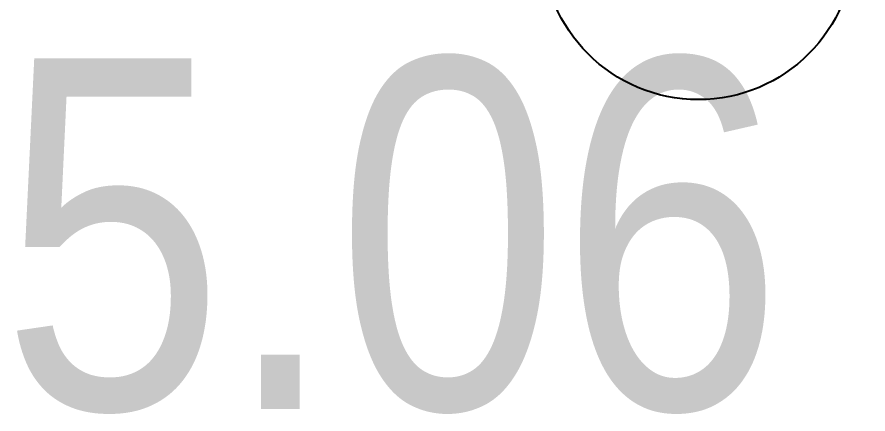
# Model space of a CAD drawing. Header units: millimetres. Extents: x -92759 to 184353, y -15225 to 86714.
# Drawn here: x -72848 to -72302, y 62564 to 62819 of the extents above; entities that cross this region are included whole.
import ezdxf

# ---------------------------------------------------------------- set-up
doc = ezdxf.new("R2010")
doc.units = ezdxf.units.MM
doc.linetypes.add('HIDDEN', pattern=[0.375, 0.25, -0.125])
for name, color, linetype in [('0-1', 9, 'Continuous'), ('A-_ROOMNAME_A', 8, 'Continuous'), ('E-_LITG _ CKT -DB', 1, 'HIDDEN'), ('E-legend', 1, 'Continuous')]:
    doc.layers.add(name, color=color, linetype=linetype)
doc.styles.add('Arial Narrow_2', font='ARIALN.TTF', dxfattribs={"height": 225})
doc.styles.add('Simplex', font='simplex_.ttf', dxfattribs={"width": 0.7, "height": 450})

# ---------------------------------------------------------------- blocks, each defined once
blk = doc.blocks.new('A$Cb2bf8f38')
at = {"layer": 'A-_ROOMNAME_A', "insert": (-29924.87, 30251.42), "char_height": 225, "width": 1082.2781, "attachment_point": 1, "style": 'Arial Narrow_2'}
blk.add_mtext('5.06 m²', dxfattribs=at)
blk = doc.blocks.new('A$Cccd3aec5')
at = {"layer": 'E-legend', "lineweight": 25}
blk.add_circle((791.78, 170.28), 100, dxfattribs=at)
at = {"layer": 'E-legend', "lineweight": 25, "style": 'Simplex', "width": 0.7}
blk.add_text('L4A', height=250, dxfattribs=at).set_placement((341.03, 366.01))
blk = doc.blocks.new('EL_B8_L1_R4')
at = {"layer": 'E-_LITG _ CKT -DB', "ltscale": 0.5}
blk.add_blockref('A$Cccd3aec5', (-19476.41, -10403.62), dxfattribs=at)

msp = doc.modelspace()

# ---------------------------------------------------------------- block references
at = {"layer": '0-1'}
msp.add_blockref('A$Cb2bf8f38', (-42933.02, 32541.24), dxfattribs=at)

# ---------------------------------------------------------------- next in the draw order: block references
at = {"color": 0}
msp.add_blockref('EL_B8_L1_R4', (-53725.95, 73099.58), dxfattribs=at)

doc.saveas('drawing.dxf')
